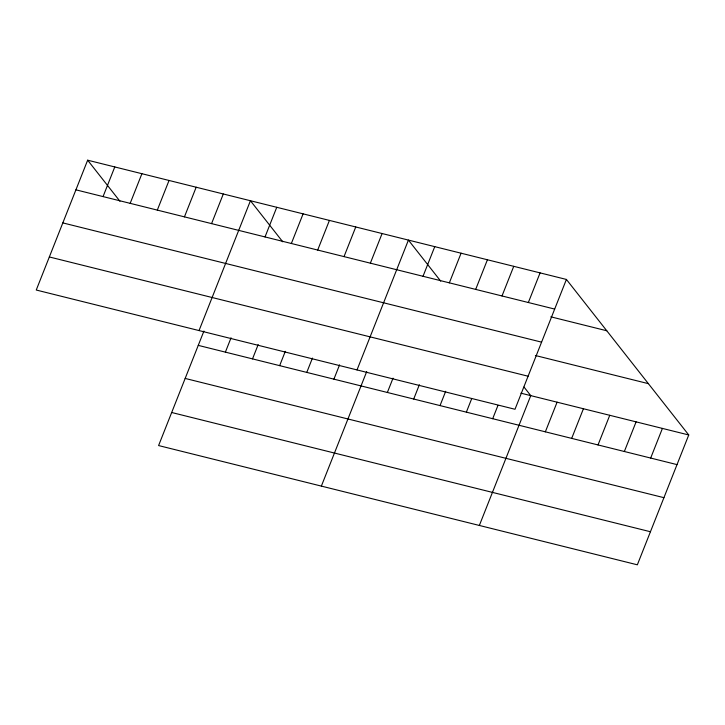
<?xml version="1.0" encoding="UTF-8"?>
<svg xmlns="http://www.w3.org/2000/svg" width="725" height="725" viewBox="0 0 725 725"><rect width="100%" height="100%" fill="white"/><g stroke="black" fill="none" stroke-linecap="round" stroke-linejoin="round"><path stroke-width="1.09" d="M87.653 160.189L36.25 290.027L515.004 409.272L566.406 279.442L87.653 160.189L119.951 201.251M103.05 196.593L114.786 166.949M130.174 203.344L141.91 173.71M157.307 210.105L169.043 180.462M184.44 216.866L196.176 187.222M211.564 223.617L223.3 193.983M199.031 330.573L250.433 200.734L282.732 241.797M203.924 331.062L158.594 445.558L637.347 564.811L688.75 434.973L566.406 279.442M265.024 236.939L276.76 207.296M225.384 352.123L231.058 337.814M291.359 243.491L303.095 213.857M252.517 358.884L258.182 344.574M317.686 250.053L329.422 220.409M279.651 365.645L285.315 351.335M344.022 256.614L355.757 226.97M306.775 372.396L312.439 358.087M370.357 263.175L382.093 233.532M333.908 379.157L339.572 364.847M357.017 369.922L408.42 240.093L440.718 281.146M321.365 486.103L366.705 371.599M423.019 276.288L434.755 246.645M387.368 392.47L393.032 378.16M449.346 282.85L461.082 253.206M413.703 399.031L419.367 384.721M475.682 289.402L487.418 259.767M440.03 405.592L445.694 391.282M502.008 295.963L513.744 266.32M466.365 412.144L471.622 398.859M528.344 302.524L540.08 272.881M492.692 418.706L497.957 405.42M479.352 525.453L530.763 395.623L524.03 387.068M545.354 431.819L557.09 402.185M571.69 438.38L583.426 408.737M598.016 444.942L609.752 415.298M624.352 451.494L636.088 421.859M650.678 458.055L662.414 428.412M75.917 189.832L554.67 309.077M550.828 316.825L606.78 330.763M62.83 222.901L541.584 342.146M535.367 355.504L648.377 383.652M49.336 256.958L528.099 376.212M520.885 393.167L688.75 434.973M198.26 345.372L677.014 464.616M185.165 378.432L663.928 497.676M171.68 412.498L650.434 531.742"/></g></svg>
